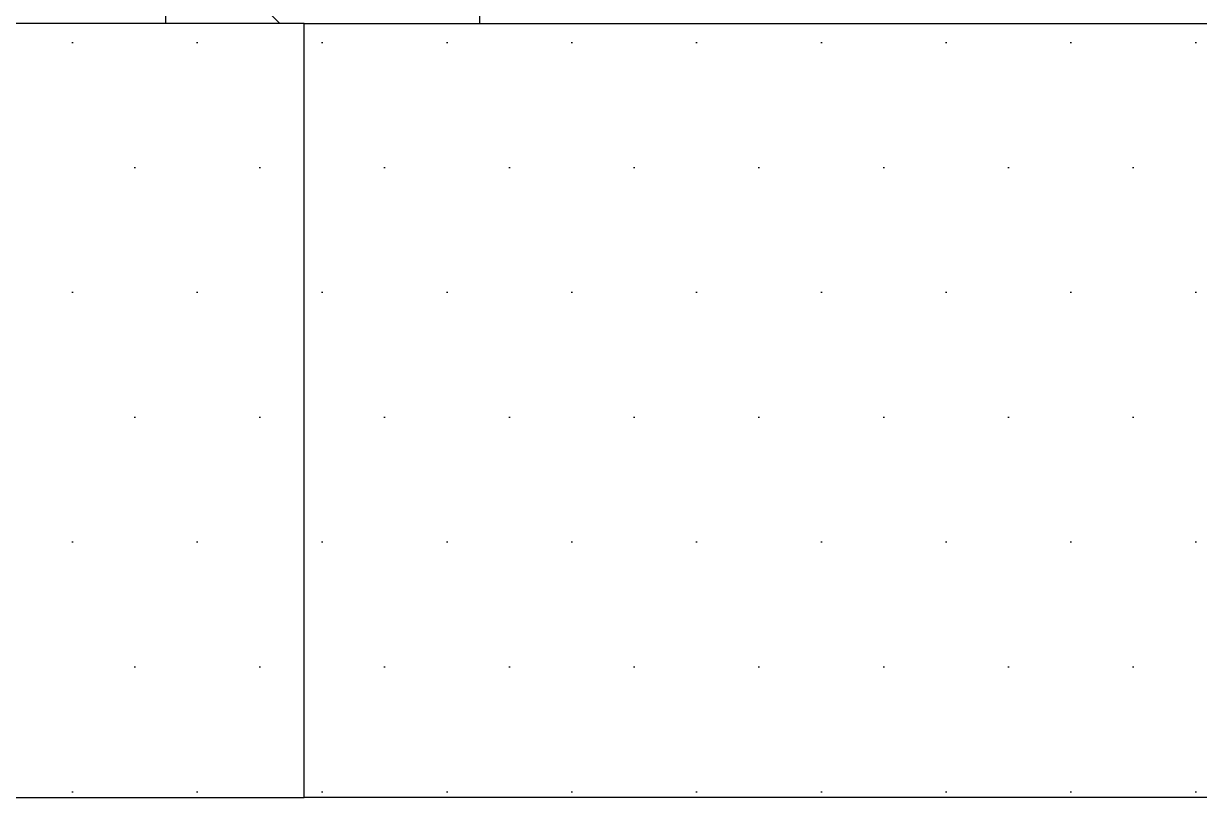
# Model space of a CAD drawing. Header units: millimetres. Extents: x -4391136 to -1798569, y -886572 to -291056.
# Drawn here: x -2465184.8 to -2464810.8, y -383660.9 to -383414.9 of the extents above; entities that cross this region are included whole.
import ezdxf

# ---------------------------------------------------------------- set-up
doc = ezdxf.new("R2010")
doc.units = ezdxf.units.MM
doc.set_wipeout_variables(frame=1)
for name, color, linetype in [('010 - ASPG_FLASHING_HATCH_', 7, 'Continuous'), ('010 - ASPG_FLASHING_MAIN_COLOR_2', 7, 'Continuous'), ('010 - ASPG_FLASHING_WIPEOUT_', 7, 'Continuous'), ('010 - ASPG_FRAMING_MAIN_COLOR_1', 7, 'Continuous'), ('010 - ASPG_FRAMING_WIPEOUT_', 7, 'Continuous'), ('_PP-Dim', 7, 'Continuous'), ('Xref-C-1-PP17-AR-2214-01-B$0$A-FLOR-E', 7, 'Continuous'), ('Xref-C-1-PP17-AR-2214-01-B$0$S-COLS', 7, 'Continuous'), ('Xref-C-1-PP17-AR-2214-01-B$0$S-COLS-E', 7, 'Continuous'), ('Xref-C-1-PP17-AR-2214-01-B$0$WALL-E', 7, 'Continuous')]:
    doc.layers.add(name, color=color, linetype=linetype)
pattern_1 = [(0, (0, 0), (19.84375, 39.6875), [0, -39.6875])]

# ---------------------------------------------------------------- blocks, each defined once
blk = doc.blocks.new('Xref-C-1-PP17-AR-2214-01-B$0$H-Wide Flange-Column - H100x100x17_2-V92-ENTRANCE 2 - LOWER ROOF FLOOR PLAN01-flat-1')
at = {"layer": 'Xref-C-1-PP17-AR-2214-01-B$0$S-COLS-E', "lineweight": 9}
h = blk.add_hatch(dxfattribs=at)
h.set_pattern_fill('ACET-2D-FP_49', angle=89.99999999988862, style=0, pattern_type=2)
h.set_pattern_definition([(44.99999999988861, (2739892.745001, 514582.0779946736), (-251.4471713894474, 251.4471713904252), []), (44.99999999988861, (2739892.745001001, 514963.0779946736), (-251.4471713894474, 251.4471713904252), [])])
h.paths.add_polyline_path([(41.99999999674037, -50.00000000058208), (49.99999999674037, -50.00000000064028), (49.99999999720603, 49.99999999935972), (41.99999999720603, 49.99999999941792), (41.99999999674037, 12.99999999941792), (39.07106780866161, 5.928932187554892), (31.99999999674037, 2.999999999417923), (-32.00000000325963, 2.999999999534339), (-39.07106781471521, 5.928932187671307), (-42.00000000325963, 12.99999999953434), (-42.00000000279397, 49.99999999959255), (-50.00000000279397, 49.99999999959255), (-50.00000000325963, -50.00000000040745), (-42.00000000325963, -50.00000000040745), (-42.00000000325963, -13.00000000040745), (-39.07106781471521, -5.92893218860263), (-32.00000000325963, -3.000000000465661), (31.99999999674037, -3.000000000582077), (39.07106780866161, -5.928932188719045), (41.99999999674037, -13.00000000058208)])
at = {"layer": 'Xref-C-1-PP17-AR-2214-01-B$0$S-COLS', "color": 7}
for p, q in [((-50, 50.00000000011642), (-50, -49.99999999988358)), ((-42, 50.00000000005821), (-50, 50.00000000011642)), ((-42, 13.00000000005821), (-42, 50.00000000005821)), ((50, 49.99999999988358), (42, 49.99999999994179)), ((42, 49.99999999994179), (42, 12.99999999994179)), ((50, -50.00000000011642), (50, 49.99999999988358)), ((32, 2.999999999941792), (-32, 3.000000000058208)), ((-32, -2.999999999941792), (32, -3.000000000058208)), ((-42, -49.99999999994179), (-42, -12.99999999994179)), ((42, -13.00000000005821), (42, -50.00000000005821)), ((-50, -49.99999999988358), (-42, -49.99999999994179)), ((42, -50.00000000005821), (50, -50.00000000011642))]:
    blk.add_line(p, q, dxfattribs=at)
for centre, radius, start, end in [((-32, 13.00000000005821), 9.99999999999999, 180, 270), ((32, 12.99999999994179), 10.00000000000001, 270, 0), ((-32, -12.99999999994179), 10.00000000000001, 90, 180), ((32, -13.00000000005821), 9.99999999999999, 0, 90)]:
    blk.add_arc(centre, radius, start, end, dxfattribs=at)
blk = doc.blocks.new('W-1-PP17-ENT2_REV00_20260526-152612_EX_LOPF-1')
at = {"layer": 'Xref-C-1-PP17-AR-2214-01-B$0$A-FLOR-E', "color": 7}
blk.add_line((-19235.00000000186, -399.9999999986612), (-16634.99999829894, -399.9999999986612), dxfattribs=at)
at = {"layer": 'Xref-C-1-PP17-AR-2214-01-B$0$WALL-E', "color": 7}
blk.add_line((-19235.00000000186, -399.9999999986612), (-16634.99999829894, -399.9999999986612), dxfattribs=at)
at = {"color": 7, "rotation": 270}
blk.add_blockref('Xref-C-1-PP17-AR-2214-01-B$0$H-Wide Flange-Column - H100x100x17_2-V92-ENTRANCE 2 - LOWER ROOF FLOOR PLAN01-flat-1', (-17933.13175180415, -249.9999999986612), dxfattribs=at)
blk = doc.blocks.new('*U1990')
at = {"color": 7}
blk.add_wipeout([(-1531.052723732777, -9.094947017729282e-13), (1048.9472762672212, -9.094947017729282e-13), (1048.9472762672212, 119.924999999987), (-1531.052723732777, 119.924999999987)], dxfattribs=at).dxf.layer = '010 - ASPG_FRAMING_WIPEOUT_'
at = {"layer": '010 - ASPG_FRAMING_MAIN_COLOR_1', "color": 7}
for p, q in [((1048.947276267223, 119.9249999999884), (-1531.052723732777, 119.9249999999884)), ((-1531.052723732777, 114.8500000000058), (1048.947276267223, 114.8500000000058)), ((-1531.052723732777, 109.5400000000081), (1048.947276267223, 109.5400000000081)), ((-1531.052723732777, 10.38499999998021), (1048.947276267223, 10.38499999998021)), ((-1531.052723732733, 5.309999999997672), (1048.947276267223, 5.309999999997672))]:
    blk.add_line(p, q, dxfattribs=at)
blk = doc.blocks.new('W-1-PP17-ENT2_REV00_20260528-225335_ASPG_UPPF')
at = {"color": 7, "rotation": 180}
blk.add_blockref('*U1990', (-18189.57300957339, -200.0000000032596), dxfattribs=at)
blk = doc.blocks.new('*U3055')
at = {"color": 7}
blk.add_wipeout([(0, -52.000000000100954), (2999.999999999822, -52.000000000100954), (2999.999999999822, -297.9999999999809), (0, -297.9999999999809)], dxfattribs=at).dxf.layer = '010 - ASPG_FLASHING_WIPEOUT_'
at = {"layer": '010 - ASPG_FLASHING_HATCH_'}
h = blk.add_hatch(dxfattribs=at)
h.set_pattern_fill('DOTS', scale=0.5)
h.set_pattern_definition(pattern_1)
h.paths.add_polyline_path([(0, -52), (3000, -52), (3000, -298), (1.09459581162728e-16, -298)])
at = {"layer": '010 - ASPG_FLASHING_MAIN_COLOR_2', "color": 7}
blk.add_lwpolyline([(0, -52), (3000, -52), (3000, -298), (1.09459581162728e-16, -298)], close=True, dxfattribs=at)
blk = doc.blocks.new('*U3057')
at = {"color": 7}
blk.add_wipeout([(0, -52.000000000100954), (1792.000000000334, -52.000000000100954), (1546.0000000002756, -297.99999999998136), (0, -297.99999999998136)], dxfattribs=at).dxf.layer = '010 - ASPG_FLASHING_WIPEOUT_'
at = {"layer": '010 - ASPG_FLASHING_HATCH_'}
h = blk.add_hatch(dxfattribs=at)
h.set_pattern_fill('DOTS', scale=0.5)
h.set_pattern_definition(pattern_1)
h.paths.add_polyline_path([(0, -52), (1792.000000000512, -52), (1546.000000000454, -298), (1.094595811627281e-16, -298)])
at = {"layer": '010 - ASPG_FLASHING_MAIN_COLOR_2', "color": 7}
blk.add_lwpolyline([(0, -52), (1792.000000000512, -52), (1546.000000000454, -298), (1.094595811627281e-16, -298)], close=True, dxfattribs=at)

msp = doc.modelspace()

# ---------------------------------------------------------------- block references
at = {"color": 7}
msp.add_blockref('W-1-PP17-ENT2_REV00_20260528-225335_ASPG_UPPF', (-2447156.514610203, -383210.8748381315), dxfattribs=at)

# ---------------------------------------------------------------- next in the draw order: block references
at = {"layer": '_PP-Dim', "color": 7}
msp.add_blockref('W-1-PP17-ENT2_REV00_20260526-152612_EX_LOPF-1', (-2447156.514610203, -383210.8748381315), dxfattribs=at)

# ---------------------------------------------------------------- next in the draw order: block references
at = {"color": 7}
msp.add_blockref('*U3055', (-2465095.514610203, -383362.8748381349), dxfattribs=at)

# ---------------------------------------------------------------- next in the draw order: block references
at = {"color": 7, "xscale": -1}
msp.add_blockref('*U3057', (-2465095.514610203, -383362.8748381349), dxfattribs=at)

doc.saveas('drawing.dxf')
